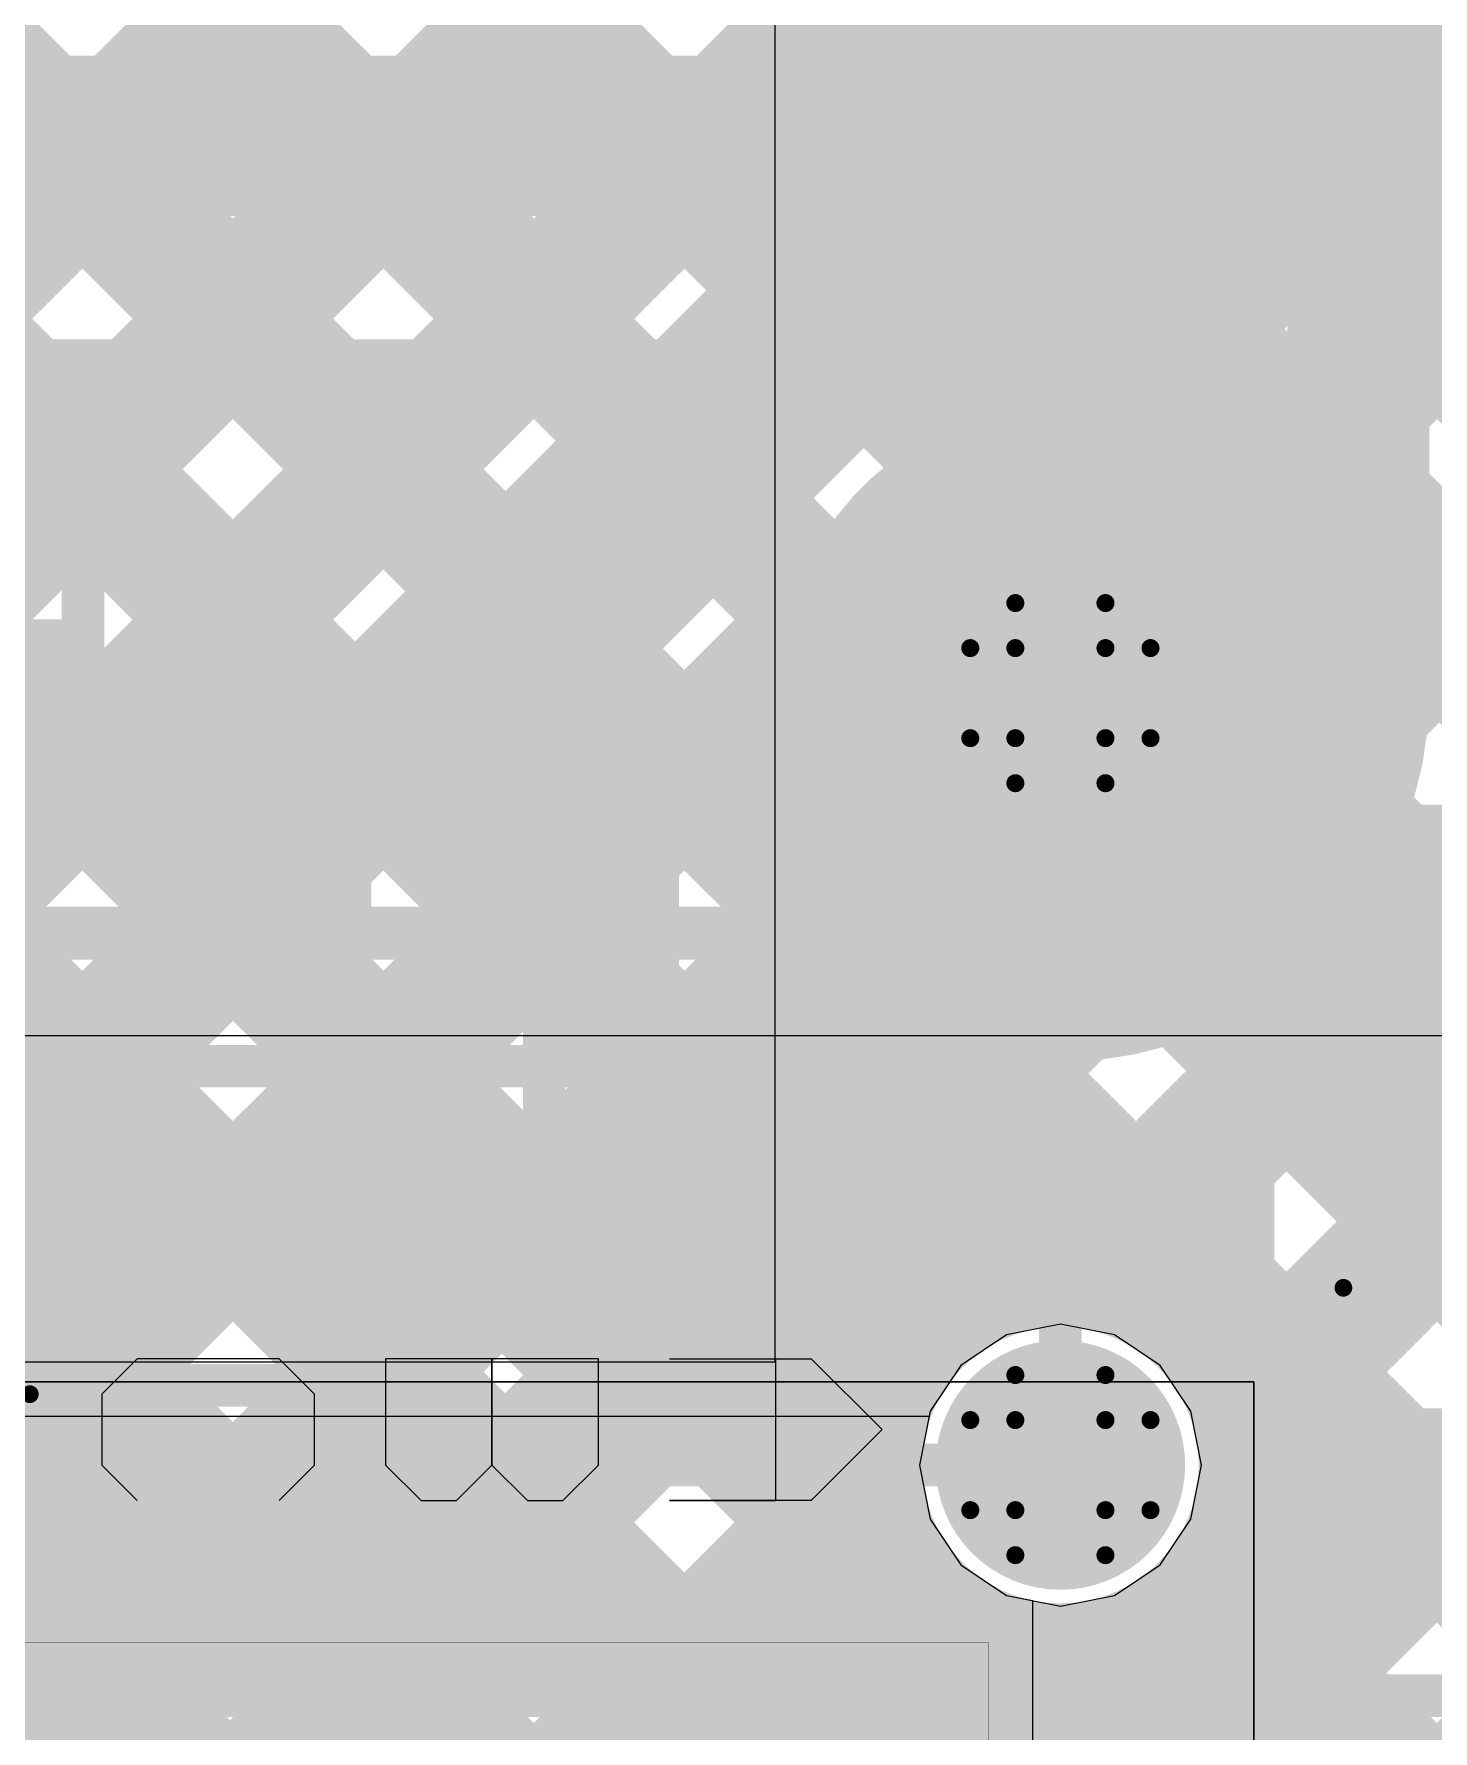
# Model space of a CAD drawing. Header units: millimetres. Extents: x 13 to 259, y -2 to 326.
# Drawn here: x 116.112 to 120.056, y 106.75 to 111.536 of the extents above; entities that cross this region are included whole.
import ezdxf

# ---------------------------------------------------------------- set-up
doc = ezdxf.new("R2010")
doc.units = ezdxf.units.MM
for name, color, linetype in [('BottomLayer', 5, 'Continuous'), ('BottomPaste', 16, 'Continuous'), ('BottomSolder', 6, 'Continuous'), ('ConnectLayer', 7, 'Continuous'), ('DrillDrawing', 1, 'Continuous'), ('Mechanical14', 56, 'Continuous'), ('Mechanical15', 56, 'Continuous'), ('Mechanical16', 56, 'Continuous'), ('MidLayer1', 16, 'Continuous'), ('MidLayer2', 76, 'Continuous'), ('MidLayer3', 90, 'Continuous'), ('MidLayer4', 156, 'Continuous'), ('MidLayer5', 130, 'Continuous'), ('MidLayer6', 216, 'Continuous'), ('MultiLayer', 9, 'Continuous'), ('TopLayer', 1, 'Continuous'), ('TopOverlay', 2, 'Continuous'), ('TopSolder', 216, 'Continuous')]:
    doc.layers.add(name, color=color, linetype=linetype)

# ---------------------------------------------------------------- blocks, each defined once
blk = doc.blocks.new('CAPC1005X55N_B_7')
at = {"layer": 'BottomLayer'}
for points in [[(-0.76, -0.31), (-0.14, -0.31), (-0.76, 0.31), (-0.14, 0.31)], [(0.14, -0.31), (0.76, -0.31), (0.14, 0.31), (0.76, 0.31)]]:
    blk.add_solid(points, dxfattribs=at)
at = {"layer": 'BottomPaste'}
for points in [[(-0.76, -0.31), (-0.14, -0.31), (-0.76, 0.31), (-0.14, 0.31)], [(0.14, -0.31), (0.76, -0.31), (0.14, 0.31), (0.76, 0.31)]]:
    blk.add_solid(points, dxfattribs=at)
at = {"layer": 'BottomSolder'}
for points in [[(-0.8616, -0.4116), (-0.0384, -0.4116), (-0.8616, 0.4116), (-0.0384, 0.4116)], [(0.0384, -0.4116), (0.8616, -0.4116), (0.0384, 0.4116), (0.8616, 0.4116)]]:
    blk.add_solid(points, dxfattribs=at)
at = {"layer": 'Mechanical14', "const_width": 0.1}
for points in [[(0.5251, 0.2749), (-0.5249, 0.2749)], [(-0.5249, -0.2751), (-0.5249, 0.2749)], [(0.5251, -0.2751), (0.5251, 0.2749)], [(0.5251, -0.2751), (-0.5249, -0.2751)]]:
    blk.add_lwpolyline(points, dxfattribs=at)
at = {"layer": 'Mechanical14', "const_width": 0.05}
for points in [[(-0.5499, 0.2749, 1), (-0.5, 0.2749, 1)], [(-0.5499, 0.2749, 1), (-0.5, 0.2749, 1)], [(0.5001, 0.2749, 1), (0.55, 0.2749, 1)], [(0.5001, 0.2749, 1), (0.55, 0.2749, 1)], [(-0.5499, -0.2751, 1), (-0.5, -0.2751, 1)], [(-0.5499, -0.2751, 1), (-0.5, -0.2751, 1)], [(0.5001, -0.2751, 1), (0.55, -0.2751, 1)], [(0.5001, -0.2751, 1), (0.55, -0.2751, 1)]]:
    blk.add_lwpolyline(points, format="xyb", close=True, dxfattribs=at)
at = {"layer": 'Mechanical16', "const_width": 0.05}
for points in [[(0.91, 0.46), (-0.91, 0.46)], [(-0.91, -0.46), (-0.91, 0.46)], [(0, -0.5), (0, 0.5)], [(0.91, -0.46), (0.91, 0.46)], [(0.5, 0), (-0.5, 0)], [(0.91, -0.46), (-0.91, -0.46)]]:
    blk.add_lwpolyline(points, dxfattribs=at)
at = {"layer": 'Mechanical16', "const_width": 0.025}
for points in [[(-0.9225, 0.46, 1), (-0.8975, 0.46, 1)], [(-0.9225, 0.46, 1), (-0.8975, 0.46, 1)], [(-0.0125, 0.5, 1), (0.0125, 0.5, 1)], [(0.8975, 0.46, 1), (0.9225, 0.46, 1)], [(0.8975, 0.46, 1), (0.9225, 0.46, 1)], [(-0.5125, 0, 1), (-0.4875, 0, 1)], [(0.4875, 0, 1), (0.5125, 0, 1)], [(-0.9225, -0.46, 1), (-0.8975, -0.46, 1)], [(-0.9225, -0.46, 1), (-0.8975, -0.46, 1)], [(-0.0125, -0.5, 1), (0.0125, -0.5, 1)], [(0.8975, -0.46, 1), (0.9225, -0.46, 1)], [(0.8975, -0.46, 1), (0.9225, -0.46, 1)]]:
    blk.add_lwpolyline(points, format="xyb", close=True, dxfattribs=at)
blk = doc.blocks.new('BGA144C80P12X12_1000X1000X170_150')
at = {"layer": 'Mechanical14'}
for p, q in [((-5.8, 4.4999), (-5.6001, 4.6998)), ((-5.6001, 4.6998), (-5.4001, 4.4999)), ((-5.8, 4.1), (-5.8, 4.4999)), ((-5.4001, 4.4999), (-5.4001, 4.1)), ((-5.4001, 4.3999), (-5.8, 4.3999)), ((-5.4001, 4.1), (-5.4001, 4.3999)), ((-5.8, 3.8998), (-5.8, 3.3)), ((-5.5001, 3.8998), (-5.8, 3.8998)), ((-5.4001, 3.7998), (-5.5001, 3.8998)), ((-5.4001, 3.6999), (-5.4001, 3.7998)), ((-5.5001, 3.5999), (-5.4001, 3.6999)), ((-5.5001, 3.5999), (-5.8, 3.5999)), ((-5.8, 3.5999), (-5.5001, 3.5999)), ((-5.4001, 3.4999), (-5.5001, 3.5999)), ((-5.4001, 3.4), (-5.4001, 3.4999)), ((-5.5001, 3.3), (-5.4001, 3.4)), ((-5.8, 3.3), (-5.5001, 3.3)), ((-5.7, 3.0998), (-5.8, 2.9998)), ((-5.5001, 3.0998), (-5.7, 3.0998)), ((-5.4001, 2.9998), (-5.5001, 3.0998)), ((-5.8, 2.9998), (-5.8, 2.6)), ((-5.8, 2.6), (-5.7, 2.5)), ((-5.5001, 2.5), (-5.4001, 2.6)), ((-5.7, 2.5), (-5.5001, 2.5))]:
    blk.add_line(p, q, dxfattribs=at)
at = {"layer": 'Mechanical14', "const_width": 0.1}
for points in [[(-5, -5), (-5, 5)], [(5, 5), (-5, 5)], [(-5, 4.9), (-4.9, 5)], [(-5, 4.8), (-4.8, 5)], [(-5, 4.7), (-4.7, 5)], [(-5, 4.6), (-4.6, 5)], [(-5, 4.5), (-4.5, 5)], [(-5, 4.4), (-4.4, 5)], [(-5, 4.3), (-4.3, 5)], [(-5, 4.2), (-4.2, 5)], [(-5, 4.1), (-4.1, 5)], [(-5, 4), (-4, 5)]]:
    blk.add_lwpolyline(points, dxfattribs=at)
at = {"layer": 'Mechanical14', "const_width": 0.05}
for points in [[(-5.025, 5, 1), (-4.975, 5, 1)], [(-5.025, 5, 1), (-4.975, 5, 1)], [(-4.925, 5, 1), (-4.875, 5, 1)], [(-4.825, 5, 1), (-4.775, 5, 1)], [(-5.025, 4.9, 1), (-4.975, 4.9, 1)], [(-5.025, 4.8, 1), (-4.975, 4.8, 1)], [(-5.025, 4.7, 1), (-4.975, 4.7, 1)], [(-5.025, 4.6, 1), (-4.975, 4.6, 1)], [(-5.025, 4.5, 1), (-4.975, 4.5, 1)], [(-5.025, 4.4, 1), (-4.975, 4.4, 1)], [(-5.025, 4.3, 1), (-4.975, 4.3, 1)], [(-5.025, 4.2, 1), (-4.975, 4.2, 1)], [(-5.025, 4.1, 1), (-4.975, 4.1, 1)], [(-5.025, 4, 1), (-4.975, 4, 1)]]:
    blk.add_lwpolyline(points, format="xyb", close=True, dxfattribs=at)
at = {"layer": 'Mechanical15', "const_width": 0.05}
for points in [[(-6, -6), (-6, 6)], [(6, 6), (-6, 6)]]:
    blk.add_lwpolyline(points, dxfattribs=at)
at = {"layer": 'Mechanical15', "const_width": 0.025}
blk.add_lwpolyline([(-6.0125, 6, 1), (-5.9875, 6, 1)], format="xyb", close=True, dxfattribs=at)
blk.add_lwpolyline([(-6.0125, 6, 1), (-5.9875, 6, 1)], format="xyb", close=True, dxfattribs=at)
at = {"layer": 'TopOverlay'}
for points, const_width in [([(-5, -5), (-5, 5)], 0.2), ([(5, 5), (-5, 5)], 0.2), ([(-5, -5), (-5, 5)], 0.001), ([(5, 5), (-5, 5)], 0.001)]:
    blk.add_lwpolyline(points, dxfattribs=dict(at, const_width=const_width))
for points, const_width in [([(-5.05, 5, 1), (-4.95, 5, 1)], 0.1), ([(-5.05, 5, 1), (-4.95, 5, 1)], 0.1), ([(-5.0002, 5, 1), (-4.9998, 5, 1)], 0.0005), ([(-5.0002, 5, 1), (-4.9998, 5, 1)], 0.0005), ([(-5.475, 4.4, 1), (-5.725, 4.4, 1)], 0.25), ([(-5.475, 4.4, 1), (-5.725, 4.4, 1)], 0.25), ([(-5.7875, 4.4, 1), (-5.6625, 4.4, 1)], 0.125), ([(-5.7875, 4.4, 1), (-5.6625, 4.4, 1)], 0.125), ([(-5.5375, 4.4, 1), (-5.4125, 4.4, 1)], 0.125), ([(-5.5375, 4.4, 1), (-5.4125, 4.4, 1)], 0.125)]:
    blk.add_lwpolyline(points, format="xyb", close=True, dxfattribs=dict(at, const_width=const_width))

msp = doc.modelspace()

# ---------------------------------------------------------------- linework, layer by layer
at = {"layer": 'BottomLayer', "const_width": 0.25}
for points in [[(118.8801, 109.677, 1), (119.1301, 109.677, 1)], [(118.8801, 107.5, 1), (119.1301, 107.5, 1)]]:
    msp.add_lwpolyline(points, format="xyb", close=True, dxfattribs=at)
at = {"layer": 'BottomSolder', "const_width": 0.3516}
for points in [[(118.8293, 109.677, 1), (119.1809, 109.677, 1)], [(118.8293, 107.5, 1), (119.1809, 107.5, 1)]]:
    msp.add_lwpolyline(points, format="xyb", close=True, dxfattribs=at)
at = {"layer": 'ConnectLayer'}
for p, q in [((118.2, 112.6), (118.2, 107.7899)), ((110.172, 108.7113), (120.5809, 108.7113)), ((119.0051, 107.8977), (118.853, 107.8674)), ((119.1573, 107.8674), (119.0051, 107.8977)), ((118.853, 107.8674), (118.724, 107.7812)), ((119.2863, 107.7812), (119.1573, 107.8674)), ((118.2, 107.7899), (115.9016, 107.7899)), ((118.724, 107.7812), (118.6378, 107.6522)), ((119.3725, 107.6522), (119.2863, 107.7812)), ((119.55, 107.735), (108, 107.735)), ((119.55, 96.2), (119.55, 107.735)), ((115.248, 107.6383), (118.635, 107.6383)), ((118.6378, 107.6522), (118.6075, 107.5)), ((118.635, 107.6383), (118.6075, 107.5)), ((119.4028, 107.5), (119.3725, 107.6522)), ((118.6075, 107.5), (118.6378, 107.3478)), ((118.6075, 107.5), (118.6378, 107.3478)), ((119.3725, 107.3478), (119.4028, 107.5)), ((118.6378, 107.3478), (118.724, 107.2188)), ((118.6378, 107.3478), (118.724, 107.2188)), ((119.2863, 107.2188), (119.3725, 107.3478)), ((118.724, 107.2188), (118.853, 107.1326)), ((118.724, 107.2188), (118.853, 107.1326)), ((119.1573, 107.1326), (119.2863, 107.2188)), ((118.853, 107.1326), (119.0051, 107.1024)), ((118.853, 107.1326), (118.9264, 107.118)), ((118.9264, 107.118), (118.9264, 105.101)), ((119.0051, 107.1024), (119.1573, 107.1326))]:
    msp.add_line(p, q, dxfattribs=at)
at = {"layer": 'ConnectLayer', "const_width": 0.4}
for points in [[(119.5651, 107.6857), (132.0287, 120.1493)], [(117.8779, 105.1499), (131.7783, 119.0504)], [(117.8779, 105.1499), (131.6236, 118.8957)], [(119.5651, 107.6857), (130.7751, 118.8957)], [(114.5766, 110.334), (122.7869, 118.5443)], [(114.5766, 110.334), (122.2374, 117.9948)], [(114.3495, 117.2982), (125.5341, 106.1136)], [(108.6326, 117.0754), (118.4833, 107.2248)], [(114.8606, 116.7872), (125.5341, 106.1136)], [(114.4148, 116.3844), (120.5021, 110.2972)], [(114.9023, 115.8969), (120.5021, 110.2972)], [(119.8451, 109.677), (119.8451, 115.8179)], [(114.4392, 115.5115), (120.2889, 109.6618)], [(114.9042, 115.0465), (120.2889, 109.6618)], [(116.2097, 106.0273), (125.2491, 115.0668)], [(119.5385, 109.3561), (125.2491, 115.0668)], [(114.1278, 114.9744), (118.8547, 110.2475)], [(115.3123, 110.2211), (119.6722, 114.581)], [(115.3123, 110.2211), (119.6722, 114.581)], [(116.0793, 107.5941), (123.0045, 114.5192)], [(119.8451, 111.3599), (123.0045, 114.5193)], [(115.244, 108.4557), (121.2932, 114.505)], [(114.6357, 114.4665), (118.8367, 110.2655)], [(119.845, 109.6627), (124.5092, 114.3269)], [(119.4251, 110.0913), (123.5284, 114.1946)], [(119.4634, 110.1296), (123.5284, 114.1946)], [(119.8451, 110.5114), (123.5284, 114.1946)], [(114.7043, 108.7646), (120.076, 114.1363)], [(114.7043, 108.7646), (120.076, 114.1363)], [(115.244, 108.4557), (120.9624, 114.1742)], [(115.4599, 107.8231), (121.7545, 114.1178)], [(114.5063, 113.7473), (118.4329, 109.8207)], [(114.5063, 113.7473), (118.4285, 109.8251)], [(115.4599, 107.8231), (121.3446, 113.7079)], [(112.8566, 113.7), (118.6144, 107.9421)], [(113.7423, 113.6628), (136.8298, 90.5753)], [(118.6727, 110.1875), (122.1703, 113.685)], [(113.8263, 113.5788), (136.8298, 90.5753)], [(119.5651, 107.6858), (125.3577, 113.4783)], [(113.4601, 113.0964), (118.6144, 107.9421)], [(112.773, 112.935), (118.4833, 107.2248)], [(118.6779, 105.95), (125.47, 112.7422)], [(119.3831, 111.92), (120.8891, 110.4141)], [(119.7277, 111.92), (121.3599, 110.2878)], [(119.8942, 111.4089), (120.4053, 111.92)], [(119.8451, 111.8026), (125.47, 106.1777)], [(117.8977, 104.3213), (125.0351, 111.4587)], [(117.8977, 104.3213), (125.0351, 111.4587)], [(118.8231, 105.2467), (125.0351, 111.4587)], [(103.5331, 111.275), (118.7836, 111.275)], [(114.433, 111.275), (116.293, 109.415)], [(115.2815, 111.275), (117.1416, 109.415)], [(115.3123, 110.2211), (116.3662, 111.275)], [(115.3547, 109.415), (117.2147, 111.275)], [(116.1301, 111.275), (117.9901, 109.415)], [(116.2032, 109.415), (118.0632, 111.275)], [(116.9786, 111.275), (118.4329, 109.8207)], [(117.8271, 111.275), (118.8547, 110.2475)], [(118.6757, 111.275), (120.2889, 109.6618)], [(118.7836, 111.275), (120.2668, 109.7918)], [(117.0518, 109.415), (118.8477, 111.2109)], [(119.8451, 110.9541), (120.5021, 110.2971)], [(117.9003, 109.415), (119.272, 110.7867)], [(119.4251, 110.0913), (119.6962, 110.3624)], [(119.8451, 110.1055), (120.2889, 109.6618)], [(116.0793, 107.5941), (118.5177, 110.0324)], [(119.4964, 109.314), (120.1205, 109.9381)], [(115.3643, 109.4952), (120.2376, 104.622)], [(115.3643, 109.4952), (120.2376, 104.622)], [(119.5756, 109.5265), (131.9867, 97.1154)], [(119.5756, 109.5265), (120.6371, 108.465)], [(119.6109, 109.4913), (131.9867, 97.1154)], [(115.2993, 109.415), (118.4765, 109.415)], [(119.1112, 108.0804), (120.4387, 109.4078)], [(119.1112, 108.0804), (120.4387, 109.4078)], [(119.1112, 108.0804), (120.4387, 109.4078)], [(119.9214, 108.8905), (120.4387, 109.4078)], [(119.7708, 109.3314), (125.47, 103.6321)], [(115.3841, 106.0503), (118.5908, 109.257)], [(115.3841, 106.0503), (118.5908, 109.257)], [(119.5185, 109.2935), (120.3469, 108.465)], [(114.7658, 109.2452), (120.8708, 103.1402)], [(114.7658, 109.2452), (120.8708, 103.1402)], [(116.2097, 106.0273), (119.4029, 109.2206)], [(119.1489, 109.1047), (131.6365, 96.6171)], [(119.1489, 109.1047), (131.6365, 96.6171)], [(118.5467, 107.8714), (118.5467, 108.9731)], [(119.3449, 108.9087), (125.47, 102.7836)], [(118.5467, 108.8584), (125.47, 101.935)], [(118.5467, 108.3644), (119.0194, 108.8371)], [(115.3129, 108.225), (118.7122, 108.225)], [(116.6103, 108.125), (116.7103, 108.225)], [(116.6345, 108.225), (116.7345, 108.125)], [(117.4164, 108.0826), (117.5588, 108.225)], [(117.483, 108.225), (117.808, 107.9)], [(118.0823, 107.9), (118.4073, 108.225)], [(118.3316, 108.225), (118.6144, 107.9421)], [(118.7122, 108.225), (118.8642, 108.0729)], [(115.3129, 108.125), (117.2372, 108.125)], [(118.5467, 108.0099), (118.6144, 107.9421)], [(117.5205, 108.0073), (117.6278, 107.9)], [(117.6278, 107.9), (118.5714, 107.9)], [(118.4125, 106.9515), (118.4125, 107.523)], [(116.3752, 105.3443), (118.4248, 107.3939)], [(116.3752, 105.3443), (118.4248, 107.3939)], [(116.1853, 107.325), (117.0715, 107.325)], [(116.5838, 107.25), (116.6588, 107.325)], [(116.686, 107.325), (116.761, 107.25)], [(117.0715, 107.325), (117.1465, 107.25)], [(118.4125, 107.2955), (118.4833, 107.2248)], [(116.19, 107.25), (117.1465, 107.25)], [(119.5395, 107.25), (119.7092, 107.25)], [(119.4472, 107.1093), (130.0871, 96.4695)], [(119.4472, 107.1093), (130.0871, 96.4695)], [(119.4472, 107.1093), (121.3099, 105.2467)], [(116.1431, 107.0194), (118.6789, 104.4836)], [(116.1431, 107.0194), (118.6789, 104.4836)], [(118.7299, 106.9781), (120.4404, 105.2677)], [(118.7299, 106.9781), (120.4404, 105.2677)], [(118.7299, 106.9781), (120.4404, 105.2677)], [(117.249, 105.3696), (118.8194, 106.94)], [(117.249, 105.3696), (118.8194, 106.94)], [(118.6565, 106.7772), (118.8194, 106.94)]]:
    msp.add_lwpolyline(points, dxfattribs=at)
at = {"layer": 'ConnectLayer'}
for points, const_width in [([(119.7942, 111.4089, 1), (119.9942, 111.4089, 1)], 0.2), ([(119.7451, 111.3599, 1), (119.9451, 111.3599, 1)], 0.2), ([(116.0301, 111.275, 1), (116.2301, 111.275, 1)], 0.2), ([(116.2662, 111.275, 1), (116.4662, 111.275, 1)], 0.2), ([(116.8786, 111.275, 1), (117.0786, 111.275, 1)], 0.2), ([(117.1147, 111.275, 1), (117.3147, 111.275, 1)], 0.2), ([(117.7271, 111.275, 1), (117.9271, 111.275, 1)], 0.2), ([(117.9632, 111.275, 1), (118.1632, 111.275, 1)], 0.2), ([(118.5757, 111.275, 1), (118.7757, 111.275, 1)], 0.2), ([(118.6836, 111.275, 1), (118.8836, 111.275, 1)], 0.2), ([(118.6836, 111.275, 1), (118.8836, 111.275, 1)], 0.2), ([(118.7477, 111.2109, 1), (118.9477, 111.2109, 1)], 0.2), ([(119.7451, 110.9541, 1), (119.9451, 110.9541, 1)], 0.2), ([(119.172, 110.7867, 1), (119.372, 110.7867, 1)], 0.2), ([(119.7451, 110.5114, 1), (119.9451, 110.5114, 1)], 0.2), ([(119.5962, 110.3624, 1), (119.7962, 110.3624, 1)], 0.2), ([(119.5951, 109.677, 1), (118.4151, 109.677, 1)], 0.4), ([(118.7367, 110.2655, 1), (118.9367, 110.2655, 1)], 0.2), ([(118.9051, 110.29, 1), (119.1051, 110.29, 1)], 0.2), ([(118.9051, 110.29, 1), (119.1051, 110.29, 1)], 0.2), ([(118.959, 110.29, 1), (119.159, 110.29, 1)], 0.2), ([(118.7547, 110.2475, 1), (118.9547, 110.2475, 1)], 0.2), ([(118.7547, 110.2475, 1), (118.9547, 110.2475, 1)], 0.2), ([(118.5727, 110.1875, 1), (118.7727, 110.1875, 1)], 0.2), ([(119.3634, 110.1296, 1), (119.5634, 110.1296, 1)], 0.2), ([(119.3251, 110.0913, 1), (119.5251, 110.0913, 1)], 0.2), ([(119.3251, 110.0913, 1), (119.5251, 110.0913, 1)], 0.2), ([(119.7451, 110.1055, 1), (119.9451, 110.1055, 1)], 0.2), ([(118.4177, 110.0324, 1), (118.6177, 110.0324, 1)], 0.2), ([(120.0205, 109.9381, 1), (120.2205, 109.9381, 1)], 0.2), ([(118.3285, 109.8251, 1), (118.5285, 109.8251, 1)], 0.2), ([(118.3329, 109.8207, 1), (118.5329, 109.8207, 1)], 0.2), ([(118.3329, 109.8207, 1), (118.5329, 109.8207, 1)], 0.2), ([(118.3151, 109.7, 1), (118.5151, 109.7, 1)], 0.2), ([(118.3151, 109.7, 1), (118.5151, 109.7, 1)], 0.2), ([(119.549, 109.7, 1), (119.749, 109.7, 1)], 0.2), ([(119.549, 109.7, 1), (119.749, 109.7, 1)], 0.2), ([(118.3151, 109.677, 1), (118.5151, 109.677, 1)], 0.2), ([(118.3151, 109.677, 1), (118.5151, 109.677, 1)], 0.2), ([(118.3151, 109.677, 1), (118.5151, 109.677, 1)], 0.2), ([(119.4951, 109.677, 1), (119.6951, 109.677, 1)], 0.2), ([(119.4951, 109.677, 1), (119.6951, 109.677, 1)], 0.2), ([(119.4951, 109.677, 1), (119.6951, 109.677, 1)], 0.2), ([(119.745, 109.6627, 1), (119.945, 109.6627, 1)], 0.2), ([(119.7451, 109.677, 1), (119.9451, 109.677, 1)], 0.2), ([(119.7451, 109.677, 1), (119.9451, 109.677, 1)], 0.2), ([(119.4756, 109.5265, 1), (119.6756, 109.5265, 1)], 0.2), ([(119.4756, 109.5265, 1), (119.6756, 109.5265, 1)], 0.2), ([(119.5109, 109.4913, 1), (119.7109, 109.4913, 1)], 0.2), ([(116.1032, 109.415, 1), (116.3032, 109.415, 1)], 0.2), ([(116.193, 109.415, 1), (116.393, 109.415, 1)], 0.2), ([(116.9518, 109.415, 1), (117.1518, 109.415, 1)], 0.2), ([(117.0416, 109.415, 1), (117.2416, 109.415, 1)], 0.2), ([(117.8003, 109.415, 1), (118.0003, 109.415, 1)], 0.2), ([(117.8901, 109.415, 1), (118.0901, 109.415, 1)], 0.2), ([(118.3765, 109.415, 1), (118.5765, 109.415, 1)], 0.2), ([(118.3765, 109.415, 1), (118.5765, 109.415, 1)], 0.2), ([(119.4385, 109.3561, 1), (119.6385, 109.3561, 1)], 0.2), ([(119.3803, 109.3272, 1), (119.5803, 109.3272, 1)], 0.2), ([(119.3964, 109.314, 1), (119.5964, 109.314, 1)], 0.2), ([(119.6708, 109.3314, 1), (119.8708, 109.3314, 1)], 0.2), ([(118.4908, 109.257, 1), (118.6908, 109.257, 1)], 0.2), ([(118.4908, 109.257, 1), (118.6908, 109.257, 1)], 0.2), ([(119.4185, 109.2935, 1), (119.6185, 109.2935, 1)], 0.2), ([(119.3029, 109.2206, 1), (119.5029, 109.2206, 1)], 0.2), ([(119.1638, 109.1467, 1), (119.3638, 109.1467, 1)], 0.2), ([(119.1638, 109.1467, 1), (119.3638, 109.1467, 1)], 0.2), ([(119.1638, 109.1467, 1), (119.3638, 109.1467, 1)], 0.2), ([(119.0489, 109.1047, 1), (119.2489, 109.1047, 1)], 0.2), ([(119.0489, 109.1047, 1), (119.2489, 109.1047, 1)], 0.2), ([(118.4467, 108.9731, 1), (118.6467, 108.9731, 1)], 0.2), ([(118.4467, 108.9731, 1), (118.6467, 108.9731, 1)], 0.2), ([(119.2449, 108.9087, 1), (119.4449, 108.9087, 1)], 0.2), ([(119.8214, 108.8905, 1), (120.0214, 108.8905, 1)], 0.2), ([(118.4467, 108.8584, 1), (118.6467, 108.8584, 1)], 0.2), ([(118.9194, 108.8371, 1), (119.1194, 108.8371, 1)], 0.2), ([(118.4467, 108.3644, 1), (118.6467, 108.3644, 1)], 0.2), ([(116.5345, 108.225, 1), (116.7345, 108.225, 1)], 0.2), ([(116.6103, 108.225, 1), (116.8103, 108.225, 1)], 0.2), ([(117.383, 108.225, 1), (117.583, 108.225, 1)], 0.2), ([(117.4588, 108.225, 1), (117.6588, 108.225, 1)], 0.2), ([(118.2316, 108.225, 1), (118.4316, 108.225, 1)], 0.2), ([(118.3073, 108.225, 1), (118.5073, 108.225, 1)], 0.2), ([(118.6122, 108.225, 1), (118.8122, 108.225, 1)], 0.2), ([(118.6122, 108.225, 1), (118.8122, 108.225, 1)], 0.2), ([(116.5103, 108.125, 1), (116.7103, 108.125, 1)], 0.2), ([(116.6345, 108.125, 1), (116.8345, 108.125, 1)], 0.2), ([(117.1372, 108.125, 1), (117.3372, 108.125, 1)], 0.2), ([(117.1372, 108.125, 1), (117.3372, 108.125, 1)], 0.2), ([(117.1372, 108.125, 1), (117.3372, 108.125, 1)], 0.2), ([(117.3164, 108.0826, 1), (117.5164, 108.0826, 1)], 0.2), ([(119.5951, 107.5, 1), (118.4151, 107.5, 1)], 0.4), ([(119.5951, 107.5, 1), (118.4151, 107.5, 1)], 0.4), ([(118.7642, 108.0729, 1), (118.9642, 108.0729, 1)], 0.2), ([(118.7642, 108.0729, 1), (118.9642, 108.0729, 1)], 0.2), ([(119.0112, 108.0804, 1), (119.2112, 108.0804, 1)], 0.2), ([(119.0112, 108.0804, 1), (119.2112, 108.0804, 1)], 0.2), ([(119.0112, 108.0804, 1), (119.2112, 108.0804, 1)], 0.2), ([(118.4467, 108.0099, 1), (118.6467, 108.0099, 1)], 0.2), ([(117.42, 108.0079, 1), (117.62, 108.0079, 1)], 0.2), ([(117.4205, 108.0073, 1), (117.6205, 108.0073, 1)], 0.2), ([(117.4205, 108.0073, 1), (117.6205, 108.0073, 1)], 0.2), ([(118.5144, 107.9421, 1), (118.7144, 107.9421, 1)], 0.2), ([(118.5144, 107.9421, 1), (118.7144, 107.9421, 1)], 0.2), ([(118.5144, 107.9421, 1), (118.7144, 107.9421, 1)], 0.2), ([(118.5144, 107.9421, 1), (118.7144, 107.9421, 1)], 0.2), ([(117.5278, 107.9, 1), (117.7278, 107.9, 1)], 0.2), ([(117.5278, 107.9, 1), (117.7278, 107.9, 1)], 0.2), ([(117.708, 107.9, 1), (117.908, 107.9, 1)], 0.2), ([(117.9823, 107.9, 1), (118.1823, 107.9, 1)], 0.2), ([(118.4467, 107.8714, 1), (118.6467, 107.8714, 1)], 0.2), ([(118.4467, 107.8714, 1), (118.6467, 107.8714, 1)], 0.2), ([(118.4714, 107.9, 1), (118.6714, 107.9, 1)], 0.2), ([(118.4714, 107.9, 1), (118.6714, 107.9, 1)], 0.2), ([(119.4651, 107.6858, 1), (119.6651, 107.6858, 1)], 0.2), ([(119.4651, 107.6857, 1), (119.6651, 107.6857, 1)], 0.2), ([(119.4651, 107.6857, 1), (119.6651, 107.6857, 1)], 0.2), ([(115.9793, 107.5941, 1), (116.1793, 107.5941, 1)], 0.2), ([(115.9793, 107.5941, 1), (116.1793, 107.5941, 1)], 0.2), ([(118.3125, 107.523, 1), (118.5125, 107.523, 1)], 0.2), ([(118.3151, 107.5, 1), (118.5151, 107.5, 1)], 0.2), ([(118.3151, 107.5, 1), (118.5151, 107.5, 1)], 0.2), ([(118.3157, 107.525, 1), (118.5157, 107.525, 1)], 0.2), ([(119.4951, 107.5, 1), (119.6951, 107.5, 1)], 0.2), ([(119.4951, 107.5, 1), (119.6951, 107.5, 1)], 0.2), ([(119.4951, 107.5, 1), (119.6951, 107.5, 1)], 0.2), ([(119.4951, 107.5, 1), (119.6951, 107.5, 1)], 0.2), ([(118.3248, 107.3939, 1), (118.5248, 107.3939, 1)], 0.2), ([(118.3248, 107.3939, 1), (118.5248, 107.3939, 1)], 0.2), ([(119.4781, 107.3591, 1), (119.6781, 107.3591, 1)], 0.2), ([(116.0853, 107.325, 1), (116.2853, 107.325, 1)], 0.2), ([(116.5588, 107.325, 1), (116.7588, 107.325, 1)], 0.2), ([(116.586, 107.325, 1), (116.786, 107.325, 1)], 0.2), ([(116.9715, 107.325, 1), (117.1715, 107.325, 1)], 0.2), ([(116.9715, 107.325, 1), (117.1715, 107.325, 1)], 0.2), ([(118.3125, 107.2955, 1), (118.5125, 107.2955, 1)], 0.2), ([(119.5195, 107.3177, 1), (119.7195, 107.3177, 1)], 0.2), ([(119.52, 107.3172, 1), (119.72, 107.3172, 1)], 0.2), ([(116.09, 107.25, 1), (116.29, 107.25, 1)], 0.2), ([(116.09, 107.25, 1), (116.29, 107.25, 1)], 0.2), ([(116.09, 107.25, 1), (116.29, 107.25, 1)], 0.2), ([(116.09, 107.25, 1), (116.29, 107.25, 1)], 0.2), ([(116.09, 107.25, 1), (116.29, 107.25, 1)], 0.2), ([(116.4838, 107.25, 1), (116.6838, 107.25, 1)], 0.2), ([(116.661, 107.25, 1), (116.861, 107.25, 1)], 0.2), ([(117.0465, 107.25, 1), (117.2465, 107.25, 1)], 0.2), ([(117.0465, 107.25, 1), (117.2465, 107.25, 1)], 0.2), ([(119.4395, 107.25, 1), (119.6395, 107.25, 1)], 0.2), ([(119.4395, 107.25, 1), (119.6395, 107.25, 1)], 0.2), ([(119.6092, 107.25, 1), (119.8092, 107.25, 1)], 0.2), ([(119.6092, 107.25, 1), (119.8092, 107.25, 1)], 0.2), ([(119.6092, 107.25, 1), (119.8092, 107.25, 1)], 0.2), ([(118.3833, 107.2248, 1), (118.5833, 107.2248, 1)], 0.2), ([(118.3833, 107.2248, 1), (118.5833, 107.2248, 1)], 0.2), ([(118.3833, 107.2248, 1), (118.5833, 107.2248, 1)], 0.2), ([(119.3472, 107.1093, 1), (119.5472, 107.1093, 1)], 0.2), ([(119.3472, 107.1093, 1), (119.5472, 107.1093, 1)], 0.2), ([(119.3472, 107.1093, 1), (119.5472, 107.1093, 1)], 0.2), ([(116.0431, 107.0194, 1), (116.2431, 107.0194, 1)], 0.2), ([(116.0431, 107.0194, 1), (116.2431, 107.0194, 1)], 0.2), ([(118.6299, 106.9781, 1), (118.8299, 106.9781, 1)], 0.2), ([(118.6299, 106.9781, 1), (118.8299, 106.9781, 1)], 0.2), ([(118.6299, 106.9781, 1), (118.8299, 106.9781, 1)], 0.2), ([(118.3125, 106.9515, 1), (118.5125, 106.9515, 1)], 0.2), ([(118.3125, 106.9515, 1), (118.5125, 106.9515, 1)], 0.2), ([(118.7194, 106.94, 1), (118.9194, 106.94, 1)], 0.2), ([(118.7194, 106.94, 1), (118.9194, 106.94, 1)], 0.2), ([(118.7194, 106.94, 1), (118.9194, 106.94, 1)], 0.2), ([(118.5565, 106.7772, 1), (118.7565, 106.7772, 1)], 0.2)]:
    msp.add_lwpolyline(points, format="xyb", close=True, dxfattribs=dict(at, const_width=const_width))
at = {"layer": 'ConnectLayer', "const_width": 0.4}
for points in [[(118.4151, 109.7, -0.414214), (119.0051, 110.29)], [(118.4151, 109.7, -0.414214), (119.0051, 110.29)], [(118.4765, 109.415, -1.261212), (119.5951, 109.677)], [(119.059, 110.29, -0.414214), (119.649, 109.7)], [(119.649, 109.7, -0.313842), (119.2638, 109.1467)], [(119.2638, 109.1467, -0.55431), (118.4151, 109.677)], [(119.2638, 109.1467, -0.55431), (118.4151, 109.677)], [(119.8451, 109.677, -0.595385), (118.5467, 108.9731)], [(119.5951, 109.677, -0.159966), (119.4803, 109.3272)], [(117.2372, 108.125, -0.198912), (117.52, 108.0079)], [(117.2372, 108.125, -0.199374), (117.5205, 108.0073)], [(118.5467, 107.8714, -0.706641), (119.5951, 107.5)], [(118.5714, 107.9, -0.147215), (118.8642, 108.0729)], [(115.1686, 107.6524, -0.680865), (116.19, 107.25)], [(115.1686, 107.6524, -0.680865), (116.19, 107.25)], [(119.5951, 107.5, -1.021443), (118.4157, 107.525)], [(119.5781, 107.3591, -0.049145), (119.5395, 107.25)], [(119.7092, 107.25, -0.070574), (119.6195, 107.3177)], [(119.7092, 107.25, -0.070127), (119.62, 107.3172)], [(116.19, 107.25, -0.701733), (115.1465, 106.8726)], [(116.19, 107.25, -0.701733), (115.1465, 106.8726)], [(118.4125, 106.9515, -0.31137), (118.7928, 106.4)]]:
    msp.add_lwpolyline(points, format="xyb", dxfattribs=at)
at = {"layer": 'DrillDrawing', "const_width": 0.0508}
for points in [[(118.8781, 109.804), (118.8781, 109.931)], [(118.8781, 109.931), (119.1321, 109.931)], [(119.1321, 109.804), (119.1321, 109.931)], [(118.7511, 109.55), (118.7511, 109.804)], [(118.7511, 109.804), (118.8781, 109.804)], [(119.1321, 109.804), (119.2591, 109.804)], [(119.2591, 109.55), (119.2591, 109.804)], [(118.7511, 109.55), (118.8781, 109.55)], [(118.8781, 109.423), (118.8781, 109.55)], [(119.1321, 109.55), (119.2591, 109.55)], [(119.1321, 109.423), (119.1321, 109.55)], [(118.8781, 109.423), (119.1321, 109.423)], [(118.8781, 107.627), (118.8781, 107.754)], [(118.8781, 107.754), (119.1321, 107.754)], [(119.1321, 107.627), (119.1321, 107.754)], [(118.7511, 107.373), (118.7511, 107.627)], [(118.7511, 107.627), (118.8781, 107.627)], [(119.1321, 107.627), (119.2591, 107.627)], [(119.2591, 107.373), (119.2591, 107.627)], [(118.7511, 107.373), (118.8781, 107.373)], [(118.8781, 107.246), (118.8781, 107.373)], [(119.1321, 107.373), (119.2591, 107.373)], [(119.1321, 107.246), (119.1321, 107.373)], [(118.8781, 107.246), (119.1321, 107.246)]]:
    msp.add_lwpolyline(points, dxfattribs=at)
at = {"layer": 'DrillDrawing', "const_width": 0.0254}
for points in [[(118.8654, 109.931, 1), (118.8908, 109.931, 1)], [(118.8654, 109.931, 1), (118.8908, 109.931, 1)], [(119.1194, 109.931, 1), (119.1448, 109.931, 1)], [(119.1194, 109.931, 1), (119.1448, 109.931, 1)], [(118.7384, 109.804, 1), (118.7638, 109.804, 1)], [(118.7384, 109.804, 1), (118.7638, 109.804, 1)], [(118.8654, 109.804, 1), (118.8908, 109.804, 1)], [(118.8654, 109.804, 1), (118.8908, 109.804, 1)], [(119.1194, 109.804, 1), (119.1448, 109.804, 1)], [(119.1194, 109.804, 1), (119.1448, 109.804, 1)], [(119.2464, 109.804, 1), (119.2718, 109.804, 1)], [(119.2464, 109.804, 1), (119.2718, 109.804, 1)], [(118.7384, 109.55, 1), (118.7638, 109.55, 1)], [(118.7384, 109.55, 1), (118.7638, 109.55, 1)], [(118.8654, 109.55, 1), (118.8908, 109.55, 1)], [(118.8654, 109.55, 1), (118.8908, 109.55, 1)], [(119.1194, 109.55, 1), (119.1448, 109.55, 1)], [(119.1194, 109.55, 1), (119.1448, 109.55, 1)], [(119.2464, 109.55, 1), (119.2718, 109.55, 1)], [(119.2464, 109.55, 1), (119.2718, 109.55, 1)], [(118.8654, 109.423, 1), (118.8908, 109.423, 1)], [(118.8654, 109.423, 1), (118.8908, 109.423, 1)], [(119.1194, 109.423, 1), (119.1448, 109.423, 1)], [(119.1194, 109.423, 1), (119.1448, 109.423, 1)], [(118.8654, 107.754, 1), (118.8908, 107.754, 1)], [(118.8654, 107.754, 1), (118.8908, 107.754, 1)], [(119.1194, 107.754, 1), (119.1448, 107.754, 1)], [(119.1194, 107.754, 1), (119.1448, 107.754, 1)], [(118.7384, 107.627, 1), (118.7638, 107.627, 1)], [(118.7384, 107.627, 1), (118.7638, 107.627, 1)], [(118.8654, 107.627, 1), (118.8908, 107.627, 1)], [(118.8654, 107.627, 1), (118.8908, 107.627, 1)], [(119.1194, 107.627, 1), (119.1448, 107.627, 1)], [(119.1194, 107.627, 1), (119.1448, 107.627, 1)], [(119.2464, 107.627, 1), (119.2718, 107.627, 1)], [(119.2464, 107.627, 1), (119.2718, 107.627, 1)], [(118.7384, 107.373, 1), (118.7638, 107.373, 1)], [(118.7384, 107.373, 1), (118.7638, 107.373, 1)], [(118.8654, 107.373, 1), (118.8908, 107.373, 1)], [(118.8654, 107.373, 1), (118.8908, 107.373, 1)], [(119.1194, 107.373, 1), (119.1448, 107.373, 1)], [(119.1194, 107.373, 1), (119.1448, 107.373, 1)], [(119.2464, 107.373, 1), (119.2718, 107.373, 1)], [(119.2464, 107.373, 1), (119.2718, 107.373, 1)], [(118.8654, 107.246, 1), (118.8908, 107.246, 1)], [(118.8654, 107.246, 1), (118.8908, 107.246, 1)], [(119.1194, 107.246, 1), (119.1448, 107.246, 1)], [(119.1194, 107.246, 1), (119.1448, 107.246, 1)]]:
    msp.add_lwpolyline(points, format="xyb", close=True, dxfattribs=at)
at = {"layer": 'MidLayer1', "const_width": 0.25}
for points in [[(118.8801, 109.677, 1), (119.1301, 109.677, 1)], [(118.8801, 107.5, 1), (119.1301, 107.5, 1)]]:
    msp.add_lwpolyline(points, format="xyb", close=True, dxfattribs=at)
at = {"layer": 'MidLayer2'}
for points, const_width in [([(116.25, 110.375), (118.875, 113)], 0.15), ([(117.0028, 109.7028), (119.325, 112.025)], 0.15), ([(119.4425, 110.595), (119.7025, 110.855)], 0.12), ([(119.7025, 110.855), (121.2825, 110.855)], 0.12), ([(117.55, 109.5525), (118.5925, 110.595)], 0.12), ([(118.5925, 110.595), (119.4425, 110.595)], 0.12), ([(119.575, 110.275), (119.835, 110.535)], 0.12), ([(119.835, 110.535), (121.15, 110.535)], 0.12), ([(116.25, 109.8), (116.25, 110.375)], 0.12), ([(117.87, 109.42), (118.725, 110.275)], 0.12), ([(118.725, 110.275), (119.575, 110.275)], 0.12), ([(119.0051, 108.6107), (120.6695, 110.275)], 0.12), ([(114.875, 109.825), (116.225, 109.825)], 0.12), ([(116.225, 109.825), (116.25, 109.8)], 0.12), ([(118.4, 109.0719), (119.0051, 109.677)], 0.4), ([(117.0028, 107.0343), (117.0028, 109.7028)], 0.12), ([(117.55, 107.7289), (117.55, 109.5525)], 0.12), ([(117.87, 107.5964), (117.87, 109.42)], 0.12), ([(118.4, 106.9665), (118.4, 109.0719)], 0.4), ([(119.0051, 107.5), (119.0051, 108.6107)], 0.12), ([(117.3979, 107.5768), (117.55, 107.7289)], 0.12), ([(117.3979, 106.9608), (117.3979, 107.5768)], 0.12), ([(117.7179, 107.4443), (117.87, 107.5964)], 0.12), ([(117.7179, 107.0757), (117.7179, 107.4443)], 0.12), ([(118.4, 106.9665), (119.05, 106.3165)], 0.4), ([(117.7179, 107.0757), (117.8028, 106.9908)], 0.12), ([(115.9685, 106), (117.0028, 107.0343)], 0.12), ([(116.2028, 105.7657), (117.3979, 106.9608)], 0.12), ([(117.8028, 106.2343), (117.8028, 106.9908)], 0.12)]:
    msp.add_lwpolyline(points, dxfattribs=dict(at, const_width=const_width))
for points, const_width in [([(119.6725, 110.855, 1), (119.7325, 110.855, 1)], 0.06), ([(119.6725, 110.855, 1), (119.7325, 110.855, 1)], 0.06), ([(118.5625, 110.595, 1), (118.6225, 110.595, 1)], 0.06), ([(118.5625, 110.595, 1), (118.6225, 110.595, 1)], 0.06), ([(119.4125, 110.595, 1), (119.4725, 110.595, 1)], 0.06), ([(119.4125, 110.595, 1), (119.4725, 110.595, 1)], 0.06), ([(119.805, 110.535, 1), (119.865, 110.535, 1)], 0.06), ([(119.805, 110.535, 1), (119.865, 110.535, 1)], 0.06), ([(116.2125, 110.375, 1), (116.2875, 110.375, 1)], 0.075), ([(116.22, 110.375, 1), (116.28, 110.375, 1)], 0.06), ([(118.695, 110.275, 1), (118.755, 110.275, 1)], 0.06), ([(118.695, 110.275, 1), (118.755, 110.275, 1)], 0.06), ([(119.545, 110.275, 1), (119.605, 110.275, 1)], 0.06), ([(119.545, 110.275, 1), (119.605, 110.275, 1)], 0.06), ([(116.195, 109.825, 1), (116.255, 109.825, 1)], 0.06), ([(116.195, 109.825, 1), (116.255, 109.825, 1)], 0.06), ([(118.8801, 109.677, 1), (119.1301, 109.677, 1)], 0.25), ([(116.22, 109.8, 1), (116.28, 109.8, 1)], 0.06), ([(116.22, 109.8, 1), (116.28, 109.8, 1)], 0.06), ([(118.9051, 109.677, 1), (119.1051, 109.677, 1)], 0.2), ([(116.9653, 109.7028, 1), (117.0403, 109.7028, 1)], 0.075), ([(116.9728, 109.7028, 1), (117.0328, 109.7028, 1)], 0.06), ([(117.52, 109.5525, 1), (117.58, 109.5525, 1)], 0.06), ([(117.52, 109.5525, 1), (117.58, 109.5525, 1)], 0.06), ([(117.84, 109.42, 1), (117.9, 109.42, 1)], 0.06), ([(117.84, 109.42, 1), (117.9, 109.42, 1)], 0.06), ([(118.3, 109.0719, 1), (118.5, 109.0719, 1)], 0.2), ([(118.3, 109.0719, 1), (118.5, 109.0719, 1)], 0.2), ([(118.9751, 108.6107, 1), (119.0351, 108.6107, 1)], 0.06), ([(118.9751, 108.6107, 1), (119.0351, 108.6107, 1)], 0.06), ([(117.52, 107.7289, 1), (117.58, 107.7289, 1)], 0.06), ([(117.52, 107.7289, 1), (117.58, 107.7289, 1)], 0.06), ([(118.8801, 107.5, 1), (119.1301, 107.5, 1)], 0.25), ([(117.3679, 107.5768, 1), (117.4279, 107.5768, 1)], 0.06), ([(117.3679, 107.5768, 1), (117.4279, 107.5768, 1)], 0.06), ([(117.84, 107.5964, 1), (117.9, 107.5964, 1)], 0.06), ([(117.84, 107.5964, 1), (117.9, 107.5964, 1)], 0.06), ([(118.9751, 107.5, 1), (119.0351, 107.5, 1)], 0.06), ([(117.6879, 107.4443, 1), (117.7479, 107.4443, 1)], 0.06), ([(117.6879, 107.4443, 1), (117.7479, 107.4443, 1)], 0.06), ([(118.3, 106.9665, 1), (118.5, 106.9665, 1)], 0.2), ([(118.3, 106.9665, 1), (118.5, 106.9665, 1)], 0.2), ([(117.6879, 107.0757, 1), (117.7479, 107.0757, 1)], 0.06), ([(117.6879, 107.0757, 1), (117.7479, 107.0757, 1)], 0.06), ([(116.9728, 107.0343, 1), (117.0328, 107.0343, 1)], 0.06), ([(116.9728, 107.0343, 1), (117.0328, 107.0343, 1)], 0.06), ([(117.3679, 106.9608, 1), (117.4279, 106.9608, 1)], 0.06), ([(117.3679, 106.9608, 1), (117.4279, 106.9608, 1)], 0.06), ([(117.7728, 106.9908, 1), (117.8328, 106.9908, 1)], 0.06), ([(117.7728, 106.9908, 1), (117.8328, 106.9908, 1)], 0.06)]:
    msp.add_lwpolyline(points, format="xyb", close=True, dxfattribs=dict(at, const_width=const_width))
at = {"layer": 'MidLayer3'}
for points, const_width in [([(118.9659, 111.715), (120.8559, 109.825)], 0.2), ([(114.3, 109), (119.225, 109)], 0.15), ([(119.225, 109), (120.175, 108.05)], 0.15), ([(112.6203, 108.625), (118.8778, 108.625)], 0.12), ([(118.8778, 108.625), (119.9028, 107.6)], 0.12), ([(113.1881, 107.725), (117.2372, 107.725)], 0.12), ([(117.2372, 107.725), (117.4622, 107.5)], 0.12), ([(119.9028, 107.6), (121.375, 107.6)], 0.12), ([(117.4622, 107.5), (119.0051, 107.5)], 0.12), ([(115.6872, 106.85), (121.725, 106.85)], 0.12)]:
    msp.add_lwpolyline(points, dxfattribs=dict(at, const_width=const_width))
for points, const_width in [([(118.8801, 109.677, 1), (119.1301, 109.677, 1)], 0.25), ([(119.1875, 109, 1), (119.2625, 109, 1)], 0.075), ([(119.1875, 109, 1), (119.2625, 109, 1)], 0.075), ([(118.8478, 108.625, 1), (118.9078, 108.625, 1)], 0.06), ([(118.8478, 108.625, 1), (118.9078, 108.625, 1)], 0.06), ([(117.2072, 107.725, 1), (117.2672, 107.725, 1)], 0.06), ([(117.2072, 107.725, 1), (117.2672, 107.725, 1)], 0.06), ([(118.8801, 107.5, 1), (119.1301, 107.5, 1)], 0.25), ([(119.8728, 107.6, 1), (119.9328, 107.6, 1)], 0.06), ([(119.8728, 107.6, 1), (119.9328, 107.6, 1)], 0.06), ([(117.4322, 107.5, 1), (117.4922, 107.5, 1)], 0.06), ([(117.4322, 107.5, 1), (117.4922, 107.5, 1)], 0.06), ([(118.9751, 107.5, 1), (119.0351, 107.5, 1)], 0.06)]:
    msp.add_lwpolyline(points, format="xyb", close=True, dxfattribs=dict(at, const_width=const_width))
at = {"layer": 'MidLayer4'}
for points, const_width in [([(111.325, 111.0971), (124.2344, 111.0971)], 0.15), ([(112.9, 110.6), (124.3213, 110.6)], 0.15), ([(119.5485, 109.302), (120.4305, 109.302)], 0.12), ([(119.5485, 106), (119.5485, 109.302)], 0.12)]:
    msp.add_lwpolyline(points, dxfattribs=dict(at, const_width=const_width))
for points, const_width in [([(118.8801, 109.677, 1), (119.1301, 109.677, 1)], 0.25), ([(119.5185, 109.302, 1), (119.5785, 109.302, 1)], 0.06), ([(119.5185, 109.302, 1), (119.5785, 109.302, 1)], 0.06), ([(118.8801, 107.5, 1), (119.1301, 107.5, 1)], 0.25)]:
    msp.add_lwpolyline(points, format="xyb", close=True, dxfattribs=dict(at, const_width=const_width))
at = {"layer": 'MidLayer5', "const_width": 0.5}
for points in [[(119.0051, 109.7), (119.059, 109.7)], [(119.0051, 109.677), (119.0051, 109.7)]]:
    msp.add_lwpolyline(points, dxfattribs=at)
at = {"layer": 'MidLayer5', "const_width": 0.25}
for points in [[(118.8801, 109.7, 1), (119.1301, 109.7, 1)], [(118.8801, 109.7, 1), (119.1301, 109.7, 1)], [(118.934, 109.7, 1), (119.184, 109.7, 1)], [(118.8801, 109.677, 1), (119.1301, 109.677, 1)], [(118.8801, 109.677, 1), (119.1301, 109.677, 1)], [(118.8801, 107.5, 1), (119.1301, 107.5, 1)]]:
    msp.add_lwpolyline(points, format="xyb", close=True, dxfattribs=at)
at = {"layer": 'MidLayer6', "const_width": 1}
msp.add_lwpolyline([(119.0051, 109.677), (119.0051, 116.325)], dxfattribs=at)
at = {"layer": 'MidLayer6'}
for points, const_width in [([(118.7551, 109.677, 1), (119.2551, 109.677, 1)], 0.5), ([(118.8801, 109.677, 1), (119.1301, 109.677, 1)], 0.25), ([(118.8801, 107.5, 1), (119.1301, 107.5, 1)], 0.25)]:
    msp.add_lwpolyline(points, format="xyb", close=True, dxfattribs=dict(at, const_width=const_width))
at = {"layer": 'MultiLayer', "const_width": 0.25}
for points in [[(118.8801, 109.677, 1), (119.1301, 109.677, 1)], [(118.8801, 107.5, 1), (119.1301, 107.5, 1)]]:
    msp.add_lwpolyline(points, format="xyb", close=True, dxfattribs=at)
at = {"layer": 'TopLayer', "const_width": 0.25}
for points in [[(118.8801, 109.677, 1), (119.1301, 109.677, 1)], [(118.8801, 107.5, 1), (119.1301, 107.5, 1)]]:
    msp.add_lwpolyline(points, format="xyb", close=True, dxfattribs=at)
at = {"layer": 'TopSolder'}
for p, q in [((108, 107.735), (119.55, 107.735)), ((119.55, 107.735), (119.55, 96.2))]:
    msp.add_line(p, q, dxfattribs=at)
at = {"layer": 'TopSolder', "const_width": 0.3516}
for points in [[(118.8293, 109.677, 1), (119.1809, 109.677, 1)], [(118.8293, 107.5, 1), (119.1809, 107.5, 1)]]:
    msp.add_lwpolyline(points, format="xyb", close=True, dxfattribs=at)

# ---------------------------------------------------------------- block references
at = {"rotation": 270}
for name, p in [('CAPC1005X55N_B_7', (115.6, 107.7)), ('BGA144C80P12X12_1000X1000X170_150', (113.8028, 102))]:
    msp.add_blockref(name, p, dxfattribs=at)

doc.saveas('drawing.dxf')
